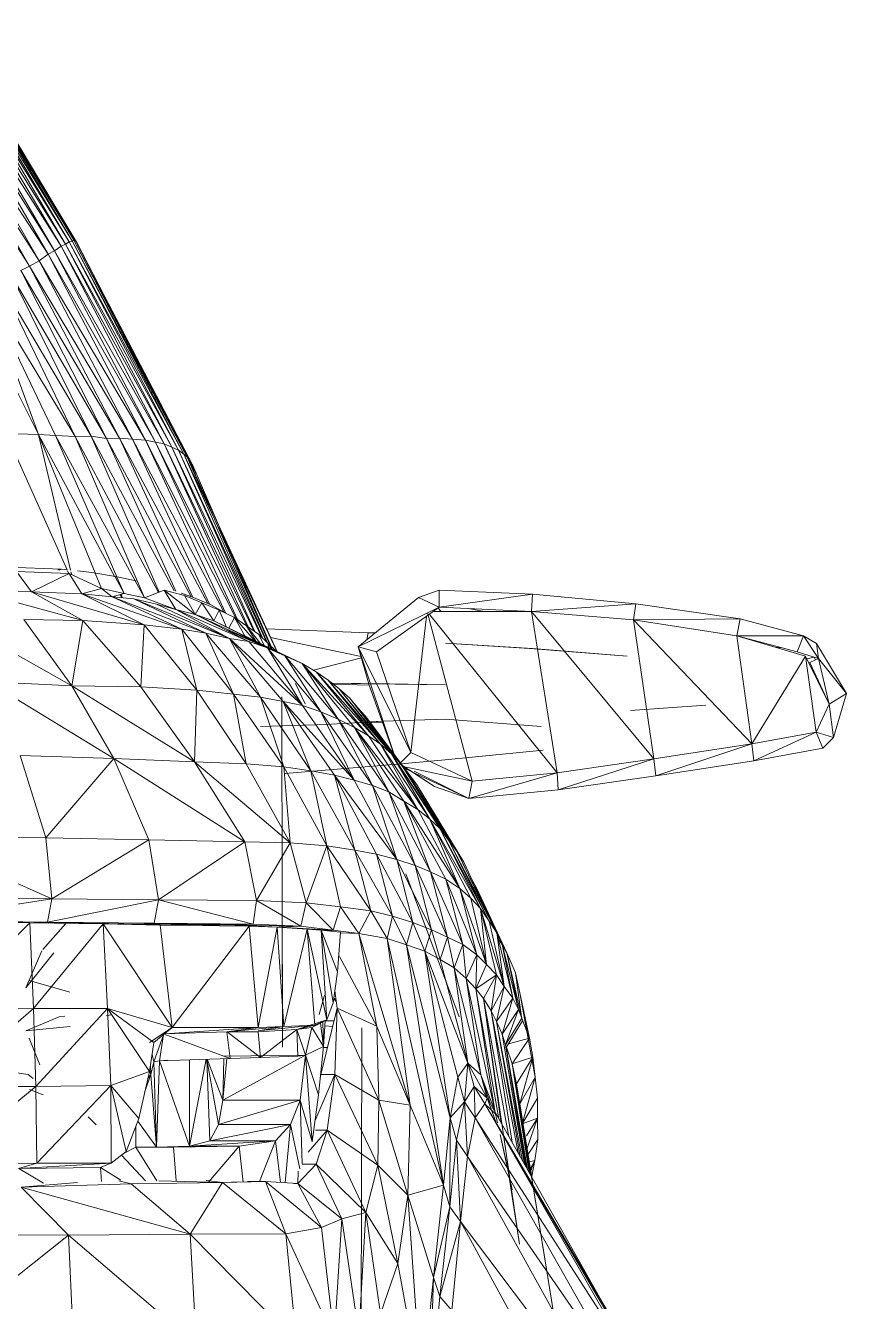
# Model space of a CAD drawing. Header units: inches. Extents: x -4169 to 1833, y -300 to 585.
# Drawn here: x -1134.15 to -1119.4, y 5.01 to 27.96 of the extents above; entities that cross this region are included whole.
import ezdxf

# ---------------------------------------------------------------- set-up
doc = ezdxf.new("R2010")
doc.units = ezdxf.units.IN
doc.header["$MEASUREMENT"] = 0
for name, color, linetype, lineweight in [('0-4', 7, 'Continuous', 9), ('0-7', 130, 'Continuous', 5), ('A-GENM', 5, 'Continuous', 9)]:
    doc.layers.add(name, color=color, linetype=linetype, lineweight=lineweight)

# ---------------------------------------------------------------- blocks, each defined once
blk = doc.blocks.new('Land_Rover_Evoque_-_SUV_Car_Vehicle_Automobile_13067 - Land Rover EVOQUE_dwg-1230547-BUILDING SECTION - EAST_WEST - LOOKING SOUTH')
at = {"layer": 'A-GENM'}
for p, q in [((-12416.018, 24.045), (-12418.373, 27.96)), ((-12416.104, 24.074), (-12418.243, 27.553)), ((-12416.163, 24.071), (-12418.243, 27.551)), ((-12416.082, 24.114), (-12418.224, 27.643)), ((-12416.104, 24.074), (-12418.224, 27.641)), ((-12416.104, 24.074), (-12418.224, 27.641)), ((-12416.04, 24.08), (-12418.219, 27.683)), ((-12418.219, 27.682), (-12416.082, 24.114)), ((-12416.082, 24.114), (-12418.219, 27.682)), ((-12416.04, 24.08), (-12418.216, 27.699)), ((-12416.304, 23.989), (-12418.297, 27.325)), ((-12416.225, 24.03), (-12418.296, 27.328)), ((-12416.225, 24.03), (-12418.266, 27.465)), ((-12416.163, 24.071), (-12418.265, 27.468)), ((-12416.423, 23.909), (-12418.343, 27.176)), ((-12416.304, 23.989), (-12418.342, 27.179)), ((-12416.542, 23.848), (-12418.396, 27.037)), ((-12416.423, 23.909), (-12418.395, 27.041)), ((-12416.699, 23.731), (-12418.576, 26.618)), ((-12416.699, 23.731), (-12418.479, 26.809)), ((-12416.542, 23.848), (-12418.477, 26.813)), ((-12416.875, 23.632), (-12418.578, 26.615)), ((-12416.875, 23.632), (-12418.605, 26.343)), ((-12416.082, 24.114), (-12416.104, 24.074)), ((-12416.082, 24.114), (-12414.041, 20.196)), ((-12416.04, 24.08), (-12416.082, 24.114)), ((-12416.082, 24.114), (-12413.941, 20.046)), ((-12414.041, 20.196), (-12416.082, 24.114)), ((-12416.423, 23.909), (-12416.542, 23.848)), ((-12416.304, 23.989), (-12416.423, 23.909)), ((-12414.455, 20.435), (-12416.423, 23.909)), ((-12414.612, 20.47), (-12416.423, 23.909)), ((-12416.225, 24.03), (-12416.304, 23.989)), ((-12414.318, 20.379), (-12416.304, 23.989)), ((-12414.455, 20.435), (-12416.304, 23.989)), ((-12416.225, 24.03), (-12416.163, 24.071)), ((-12416.225, 24.03), (-12414.318, 20.379)), ((-12416.225, 24.03), (-12414.199, 20.325)), ((-12416.163, 24.071), (-12416.104, 24.074)), ((-12414.199, 20.325), (-12416.163, 24.071)), ((-12416.163, 24.071), (-12414.1, 20.251)), ((-12414.1, 20.251), (-12416.104, 24.074)), ((-12416.104, 24.074), (-12414.1, 20.251)), ((-12414.041, 20.196), (-12416.104, 24.074)), ((-12416.04, 24.08), (-12413.941, 20.046)), ((-12416.04, 24.08), (-12413.88, 19.897)), ((-12416.04, 24.08), (-12416.018, 24.045)), ((-12416.018, 24.045), (-12413.88, 19.897)), ((-12416.699, 23.731), (-12416.875, 23.632)), ((-12416.542, 23.848), (-12416.699, 23.731)), ((-12414.788, 20.506), (-12416.699, 23.731)), ((-12416.699, 23.731), (-12415.023, 20.522)), ((-12414.612, 20.47), (-12416.542, 23.848)), ((-12414.788, 20.506), (-12416.542, 23.848)), ((-12415.491, 20.536), (-12417.207, 23.474)), ((-12417.207, 23.474), (-12415.764, 20.573)), ((-12416.875, 23.632), (-12417.031, 23.553)), ((-12415.258, 20.538), (-12417.031, 23.553)), ((-12417.031, 23.553), (-12415.491, 20.536)), ((-12415.023, 20.522), (-12416.875, 23.632)), ((-12416.875, 23.632), (-12415.258, 20.538)), ((-12416.716, 20.605), (-12418.063, 23.296)), ((-12416.056, 20.57), (-12417.714, 23.316)), ((-12417.714, 23.316), (-12416.405, 20.587)), ((-12417.714, 23.316), (-12416.716, 20.605)), ((-12417.403, 23.357), (-12416.056, 20.57)), ((-12415.764, 20.573), (-12417.403, 23.357)), ((-12416.056, 20.57), (-12417.403, 23.357)), ((-12417.297, 20.623), (-12416.2, 18.171)), ((-12417.297, 20.623), (-12416.2, 18.171)), ((-12416.716, 20.605), (-12417.297, 20.623)), ((-12416.405, 20.587), (-12416.716, 20.605)), ((-12416.716, 20.605), (-12416.136, 18.165)), ((-12416.716, 20.605), (-12415.696, 18.115)), ((-12416.716, 20.605), (-12415.339, 18.047)), ((-12416.056, 20.57), (-12416.405, 20.587)), ((-12416.405, 20.587), (-12414.806, 17.669)), ((-12416.405, 20.587), (-12415.306, 18.046)), ((-12415.764, 20.573), (-12416.056, 20.57)), ((-12416.056, 20.57), (-12414.806, 17.669)), ((-12416.056, 20.57), (-12414.558, 17.765)), ((-12416.056, 20.57), (-12414.806, 17.669)), ((-12415.491, 20.536), (-12415.764, 20.573)), ((-12415.764, 20.573), (-12414.274, 17.795)), ((-12415.764, 20.573), (-12414.542, 17.771)), ((-12415.258, 20.538), (-12415.491, 20.536)), ((-12415.491, 20.536), (-12413.966, 17.688)), ((-12415.491, 20.536), (-12414.244, 17.786)), ((-12415.023, 20.522), (-12415.258, 20.538)), ((-12415.258, 20.538), (-12413.669, 17.566)), ((-12415.258, 20.538), (-12413.936, 17.673)), ((-12414.788, 20.506), (-12415.023, 20.522)), ((-12413.384, 17.415), (-12415.023, 20.522)), ((-12415.023, 20.522), (-12413.64, 17.553)), ((-12414.612, 20.47), (-12414.788, 20.506)), ((-12413.158, 17.293), (-12414.788, 20.506)), ((-12414.788, 20.506), (-12413.354, 17.398)), ((-12414.455, 20.435), (-12414.612, 20.47)), ((-12412.967, 17.159), (-12414.612, 20.47)), ((-12414.612, 20.47), (-12413.134, 17.277)), ((-12414.318, 20.379), (-12414.455, 20.435)), ((-12412.843, 17.073), (-12414.455, 20.435)), ((-12414.455, 20.435), (-12412.946, 17.144)), ((-12414.318, 20.379), (-12414.199, 20.325)), ((-12414.318, 20.379), (-12412.699, 16.956)), ((-12414.318, 20.379), (-12412.83, 17.073)), ((-12414.199, 20.325), (-12414.1, 20.251)), ((-12414.199, 20.325), (-12412.616, 16.876)), ((-12414.199, 20.325), (-12412.678, 16.936)), ((-12414.1, 20.251), (-12412.599, 16.859)), ((-12414.1, 20.251), (-12412.599, 16.859)), ((-12412.426, 16.706), (-12414.1, 20.251)), ((-12414.041, 20.196), (-12414.1, 20.251)), ((-12414.041, 20.196), (-12412.543, 16.801)), ((-12413.941, 20.046), (-12414.041, 20.196)), ((-12412.421, 16.703), (-12414.041, 20.196)), ((-12413.941, 20.046), (-12412.529, 16.792)), ((-12417.266, 18.219), (-12416.299, 18.181)), ((-12416.163, 18.105), (-12417.111, 18.142)), ((-12416.841, 17.777), (-12417.111, 18.142)), ((-12416.363, 18.173), (-12416.299, 18.181)), ((-12416.299, 18.181), (-12416.349, 18.163)), ((-12416.299, 18.181), (-12416.203, 18.172)), ((-12416.191, 18.151), (-12416.169, 18.102)), ((-12416.191, 18.151), (-12416.169, 18.102)), ((-12416.13, 18.138), (-12416.117, 18.083)), ((-12416.012, 18.152), (-12415.756, 18.126)), ((-12416.163, 18.105), (-12416.841, 17.777)), ((-12415.582, 17.837), (-12416.163, 18.105)), ((-12415.932, 17.74), (-12416.163, 18.105)), ((-12415.756, 18.126), (-12415.328, 18.05)), ((-12415.694, 18.11), (-12415.582, 17.837)), ((-12415.337, 18.045), (-12415.175, 17.743)), ((-12415.328, 18.05), (-12414.96, 17.975)), ((-12415.303, 18.039), (-12415.175, 17.743)), ((-12416.841, 17.777), (-12417.887, 17.795)), ((-12415.915, 17.258), (-12417.887, 17.795)), ((-12416.841, 17.777), (-12417.887, 17.795)), ((-12415.932, 17.74), (-12416.841, 17.777)), ((-12415.915, 17.258), (-12416.841, 17.777)), ((-12414.812, 17.182), (-12416.841, 17.777)), ((-12415.932, 17.74), (-12416.841, 17.777)), ((-12415.582, 17.837), (-12415.932, 17.74)), ((-12415.389, 17.683), (-12415.932, 17.74)), ((-12414.812, 17.182), (-12415.932, 17.74)), ((-12414.134, 17.107), (-12415.932, 17.74)), ((-12415.389, 17.683), (-12415.932, 17.74)), ((-12415.582, 17.837), (-12415.175, 17.743)), ((-12415.582, 17.837), (-12415.389, 17.683)), ((-12415.175, 17.743), (-12415.389, 17.683)), ((-12415.001, 17.647), (-12415.389, 17.683)), ((-12413.706, 17.032), (-12415.389, 17.683)), ((-12414.134, 17.107), (-12415.389, 17.683)), ((-12415.248, 17.723), (-12415.207, 17.666)), ((-12415.201, 17.666), (-12415.226, 17.729)), ((-12414.806, 17.669), (-12415.175, 17.743)), ((-12414.806, 17.669), (-12414.456, 17.805)), ((-12414.806, 17.669), (-12414.244, 17.459)), ((-12414.086, 17.711), (-12414.456, 17.805)), ((-12413.894, 17.366), (-12414.456, 17.805)), ((-12414.456, 17.805), (-12414.244, 17.459)), ((-12414.148, 17.75), (-12413.929, 17.676)), ((-12413.775, 17.58), (-12414.086, 17.711)), ((-12413.894, 17.366), (-12414.086, 17.711)), ((-12413.929, 17.676), (-12413.618, 17.544)), ((-12410.965, 16.789), (-12409.88, 17.673)), ((-12409.88, 17.673), (-12409.512, 17.808)), ((-12409.88, 17.673), (-12409.513, 17.5)), ((-12409.512, 17.808), (-12409.513, 17.5)), ((-12407.831, 17.731), (-12409.513, 17.5)), ((-12409.512, 17.808), (-12407.831, 17.731)), ((-12407.831, 17.731), (-12407.85, 17.424)), ((-12407.831, 17.731), (-12405.975, 17.558)), ((-12414.594, 17.553), (-12415.001, 17.647)), ((-12413.321, 16.956), (-12415.001, 17.647)), ((-12413.706, 17.032), (-12415.001, 17.647)), ((-12414.244, 17.459), (-12414.594, 17.553)), ((-12413.279, 16.939), (-12414.594, 17.553)), ((-12413.894, 17.366), (-12414.244, 17.459)), ((-12412.93, 16.883), (-12414.244, 17.459)), ((-12413.279, 16.939), (-12414.244, 17.459)), ((-12413.894, 17.366), (-12414.244, 17.459)), ((-12413.775, 17.58), (-12413.894, 17.366)), ((-12413.463, 17.448), (-12413.775, 17.58)), ((-12413.563, 17.253), (-12413.775, 17.58)), ((-12413.618, 17.544), (-12413.345, 17.394)), ((-12413.463, 17.448), (-12413.563, 17.253)), ((-12413.191, 17.316), (-12413.463, 17.448)), ((-12413.335, 17.143), (-12413.463, 17.448)), ((-12410.965, 16.789), (-12409.513, 17.5)), ((-12410.636, 16.694), (-12409.513, 17.5)), ((-12409.537, 17.489), (-12409.472, 17.424)), ((-12407.85, 17.424), (-12409.513, 17.5)), ((-12408.988, 17.476), (-12408.704, 17.424)), ((-12405.975, 17.558), (-12407.85, 17.424)), ((-12405.975, 17.558), (-12406.014, 17.27)), ((-12405.975, 17.558), (-12404.099, 17.289)), ((-12416.112, 16.084), (-12418.295, 17.313)), ((-12416.112, 16.084), (-12416.98, 17.276)), ((-12416.98, 17.276), (-12415.915, 17.258)), ((-12416.112, 16.084), (-12415.915, 17.258)), ((-12414.873, 16.067), (-12415.915, 17.258)), ((-12415.915, 17.258), (-12414.812, 17.182)), ((-12413.563, 17.253), (-12413.894, 17.366)), ((-12412.599, 16.77), (-12413.894, 17.366)), ((-12412.93, 16.883), (-12413.894, 17.366)), ((-12413.563, 17.253), (-12413.894, 17.366)), ((-12412.288, 16.639), (-12413.563, 17.253)), ((-12412.599, 16.77), (-12413.563, 17.253)), ((-12413.191, 17.316), (-12413.29, 17.122)), ((-12412.976, 17.166), (-12413.191, 17.316)), ((-12412.833, 16.902), (-12413.191, 17.316)), ((-12413.191, 17.316), (-12413.006, 16.985)), ((-12409.736, 17.337), (-12410.021, 14.888)), ((-12409.719, 17.399), (-12408.92, 14.369)), ((-12407.392, 14.523), (-12409.676, 17.362)), ((-12407.85, 17.424), (-12409.601, 17.424)), ((-12407.85, 17.424), (-12406.014, 17.27)), ((-12407.392, 14.523), (-12407.85, 17.424)), ((-12405.651, 14.773), (-12407.85, 17.424)), ((-12406.014, 17.27), (-12407.85, 17.424)), ((-12404.099, 17.289), (-12406.014, 17.27)), ((-12406.014, 17.27), (-12404.158, 16.982)), ((-12405.651, 14.773), (-12406.014, 17.27)), ((-12406.014, 17.27), (-12403.892, 15.042)), ((-12404.158, 16.982), (-12406.014, 17.27)), ((-12404.099, 17.289), (-12404.158, 16.982)), ((-12404.099, 17.289), (-12402.959, 16.982)), ((-12414.873, 16.067), (-12414.812, 17.182)), ((-12413.867, 16.01), (-12414.812, 17.182)), ((-12414.812, 17.182), (-12414.134, 17.107)), ((-12413.706, 17.032), (-12414.134, 17.107)), ((-12413.867, 16.01), (-12414.134, 17.107)), ((-12413.208, 15.935), (-12414.134, 17.107)), ((-12413.279, 16.939), (-12413.706, 17.032)), ((-12412.723, 15.88), (-12413.706, 17.032)), ((-12413.706, 17.032), (-12413.208, 15.935)), ((-12411.976, 16.488), (-12413.31, 17.083)), ((-12412.976, 17.166), (-12412.761, 17.015)), ((-12412.976, 17.166), (-12412.805, 16.888)), ((-12412.976, 17.166), (-12412.727, 16.85)), ((-12412.761, 17.015), (-12412.585, 16.845)), ((-12412.656, 16.816), (-12412.761, 17.015)), ((-12410.789, 17.041), (-12412.616, 17.108)), ((-12410.811, 16.914), (-12410.789, 17.041)), ((-12410.663, 17.036), (-12410.789, 17.041)), ((-12402.922, 16.617), (-12404.158, 16.982)), ((-12403.892, 15.042), (-12404.158, 16.982)), ((-12403.076, 16.694), (-12404.158, 16.982)), ((-12402.959, 16.982), (-12404.158, 16.982)), ((-12402.959, 16.982), (-12403.076, 16.694)), ((-12402.959, 16.982), (-12402.728, 16.847)), ((-12402.959, 16.982), (-12402.69, 16.578)), ((-12412.315, 15.805), (-12413.279, 16.939)), ((-12411.976, 15.74), (-12413.279, 16.939)), ((-12412.93, 16.883), (-12413.279, 16.939)), ((-12413.279, 16.939), (-12412.723, 15.88)), ((-12411.976, 16.488), (-12412.998, 16.971)), ((-12411.976, 15.743), (-12412.93, 16.883)), ((-12412.599, 16.77), (-12412.93, 16.883)), ((-12411.965, 15.731), (-12412.599, 16.77)), ((-12411.635, 15.618), (-12412.599, 16.77)), ((-12412.288, 16.639), (-12412.599, 16.77)), ((-12412.585, 16.845), (-12412.453, 16.719)), ((-12412.579, 16.779), (-12412.585, 16.845)), ((-12412.585, 16.845), (-12412.536, 16.759)), ((-12412.585, 16.845), (-12412.521, 16.751)), ((-12410.914, 16.61), (-12412.543, 16.953)), ((-12410.771, 16.1), (-12410.965, 16.789)), ((-12410.318, 14.85), (-12410.965, 16.789)), ((-12410.965, 16.789), (-12410.021, 14.888)), ((-12410.965, 16.789), (-12410.636, 16.694)), ((-12409.396, 16.85), (-12407.888, 16.754)), ((-12409.396, 16.85), (-12407.83, 16.754)), ((-12407.888, 16.754), (-12406.129, 16.619)), ((-12407.83, 16.754), (-12406.129, 16.619)), ((-12403.369, 16.772), (-12403.447, 16.772)), ((-12402.728, 16.847), (-12402.188, 15.945)), ((-12402.728, 16.847), (-12402.69, 16.578)), ((-12411.976, 16.488), (-12412.288, 16.639)), ((-12411.635, 15.618), (-12412.288, 16.639)), ((-12411.324, 15.486), (-12412.288, 16.639)), ((-12410.908, 16.589), (-12411.771, 16.365)), ((-12410.63, 16.698), (-12410.636, 16.694)), ((-12410.636, 16.694), (-12410.021, 14.888)), ((-12410.021, 14.888), (-12410.636, 16.694)), ((-12402.922, 16.617), (-12403.892, 15.042)), ((-12402.69, 16.578), (-12403.076, 16.694)), ((-12402.922, 16.617), (-12402.497, 15.753)), ((-12402.731, 15.253), (-12402.922, 16.617)), ((-12402.899, 16.57), (-12402.766, 16.598)), ((-12402.69, 16.578), (-12402.845, 16.502)), ((-12402.745, 16.551), (-12402.766, 16.598)), ((-12402.188, 15.945), (-12402.69, 16.578)), ((-12402.497, 15.753), (-12402.69, 16.578)), ((-12411.723, 16.337), (-12411.976, 16.488)), ((-12411.324, 15.486), (-12411.976, 16.488)), ((-12411.031, 15.335), (-12411.976, 16.488)), ((-12410.778, 15.185), (-12411.976, 16.488)), ((-12411.508, 16.187), (-12411.723, 16.337)), ((-12410.778, 15.185), (-12411.723, 16.337)), ((-12410.563, 15.034), (-12411.723, 16.337)), ((-12402.497, 15.753), (-12402.845, 16.502)), ((-12415.362, 14.777), (-12417.622, 16.159)), ((-12417.622, 16.159), (-12416.112, 16.084)), ((-12415.362, 14.777), (-12416.112, 16.084)), ((-12416.112, 16.084), (-12413.91, 14.721)), ((-12416.112, 16.084), (-12414.873, 16.067)), ((-12413.91, 14.721), (-12414.873, 16.067)), ((-12414.873, 16.067), (-12413.867, 16.01)), ((-12412.092, 16.128), (-12411.919, 15.763)), ((-12411.508, 16.187), (-12411.312, 16.036)), ((-12410.563, 15.034), (-12411.508, 16.187)), ((-12411.508, 16.187), (-12410.367, 14.864)), ((-12410.402, 16.121), (-12411.442, 16.136)), ((-12410.75, 16.121), (-12411.44, 16.135)), ((-12411.413, 16.113), (-12410.771, 16.1)), ((-12410.771, 16.1), (-12410.327, 14.862)), ((-12410.75, 16.121), (-12409.397, 16.102)), ((-12409.397, 16.102), (-12410.402, 16.121)), ((-12413.91, 14.721), (-12413.867, 16.01)), ((-12413.867, 16.01), (-12412.98, 14.684)), ((-12413.867, 16.01), (-12413.208, 15.935)), ((-12412.723, 15.88), (-12413.208, 15.935)), ((-12412.98, 14.684), (-12413.208, 15.935)), ((-12413.208, 15.935), (-12412.302, 14.629)), ((-12412.315, 15.805), (-12412.723, 15.88)), ((-12412.723, 15.88), (-12412.302, 14.629)), ((-12412.723, 15.88), (-12411.817, 14.554)), ((-12412.337, 15.885), (-12412.332, 12.101)), ((-12411.312, 16.036), (-12411.117, 15.866)), ((-12410.367, 14.864), (-12411.312, 16.036)), ((-12411.312, 16.036), (-12410.191, 14.675)), ((-12410.191, 14.675), (-12411.117, 15.866)), ((-12411.117, 15.866), (-12410.053, 14.486)), ((-12411.117, 15.866), (-12410.979, 15.696)), ((-12402.188, 15.945), (-12402.497, 15.753)), ((-12402.188, 15.945), (-12402.422, 15.157)), ((-12411.39, 14.479), (-12412.315, 15.805)), ((-12411.04, 14.386), (-12412.315, 15.805)), ((-12412.315, 15.805), (-12411.965, 15.731)), ((-12412.315, 15.805), (-12411.817, 14.554)), ((-12411.04, 14.386), (-12411.965, 15.731)), ((-12411.965, 15.731), (-12411.635, 15.618)), ((-12411.04, 14.386), (-12411.635, 15.618)), ((-12410.709, 14.292), (-12411.635, 15.618)), ((-12411.635, 15.618), (-12411.324, 15.486)), ((-12410.979, 15.696), (-12410.842, 15.545)), ((-12410.63, 15.24), (-12410.979, 15.696)), ((-12410.979, 15.696), (-12409.916, 14.316)), ((-12406.073, 15.64), (-12404.719, 15.736)), ((-12404.719, 15.736), (-12404.719, 15.736)), ((-12402.731, 15.253), (-12402.497, 15.753)), ((-12402.731, 15.253), (-12402.497, 15.753)), ((-12402.422, 15.157), (-12402.497, 15.753)), ((-12412.724, 15.353), (-12411.544, 15.391)), ((-12411.545, 15.391), (-12410.52, 15.448)), ((-12410.709, 14.292), (-12411.324, 15.486)), ((-12410.417, 14.18), (-12411.324, 15.486)), ((-12411.324, 15.486), (-12411.031, 15.335)), ((-12409.916, 14.316), (-12410.842, 15.545)), ((-12410.519, 15.449), (-12410.759, 15.435)), ((-12410.759, 15.435), (-12410.537, 15.447)), ((-12410.53, 15.428), (-12410.746, 15.418)), ((-12410.521, 15.428), (-12410.52, 15.448)), ((-12410.519, 15.449), (-12409.398, 15.487)), ((-12409.398, 15.487), (-12407.677, 15.353)), ((-12407.677, 15.353), (-12409.398, 15.487)), ((-12410.417, 14.18), (-12411.031, 15.335)), ((-12411.031, 15.335), (-12410.144, 14.01)), ((-12411.031, 15.335), (-12409.891, 13.859)), ((-12411.031, 15.335), (-12410.778, 15.185)), ((-12409.891, 13.859), (-12410.778, 15.185)), ((-12410.778, 15.185), (-12410.563, 15.034)), ((-12402.731, 15.253), (-12403.892, 15.042)), ((-12403.892, 15.042), (-12402.731, 15.253)), ((-12403.854, 14.734), (-12402.731, 15.253)), ((-12402.422, 15.157), (-12402.731, 15.253)), ((-12402.616, 14.965), (-12402.731, 15.253)), ((-12402.422, 15.157), (-12402.616, 14.965)), ((-12409.891, 13.859), (-12410.563, 15.034)), ((-12410.563, 15.034), (-12410.367, 14.864)), ((-12410.563, 15.034), (-12409.676, 13.69)), ((-12407.64, 14.93), (-12409.4, 14.757)), ((-12407.64, 14.929), (-12409.4, 14.757)), ((-12407.64, 14.929), (-12407.64, 14.93)), ((-12405.651, 14.773), (-12403.892, 15.042)), ((-12403.892, 15.042), (-12405.651, 14.773)), ((-12405.613, 14.465), (-12403.892, 15.042)), ((-12403.854, 14.734), (-12403.892, 15.042)), ((-12402.616, 14.965), (-12403.854, 14.734)), ((-12416.584, 13.353), (-12417.045, 14.833)), ((-12415.362, 14.777), (-12417.045, 14.833)), ((-12416.584, 13.353), (-12415.362, 14.777)), ((-12414.727, 13.316), (-12415.362, 14.777)), ((-12415.362, 14.777), (-12413.91, 14.721)), ((-12415.362, 14.777), (-12413.005, 13.28)), ((-12413.91, 14.721), (-12412.98, 14.684)), ((-12413.91, 14.721), (-12412.191, 13.263)), ((-12413.91, 14.721), (-12413.005, 13.28)), ((-12410.367, 14.864), (-12410.191, 14.675)), ((-12410.367, 14.864), (-12409.343, 13.311)), ((-12410.367, 14.864), (-12409.5, 13.52)), ((-12410.367, 14.864), (-12409.676, 13.69)), ((-12410.207, 14.703), (-12410.021, 14.888)), ((-12409.4, 14.757), (-12410.193, 14.68)), ((-12409.4, 14.757), (-12410.193, 14.68)), ((-12408.92, 14.369), (-12410.021, 14.888)), ((-12408.92, 14.369), (-12410.021, 14.888)), ((-12407.392, 14.523), (-12405.651, 14.773)), ((-12405.651, 14.773), (-12407.392, 14.523)), ((-12407.374, 14.216), (-12405.651, 14.773)), ((-12405.613, 14.465), (-12405.651, 14.773)), ((-12403.854, 14.734), (-12405.613, 14.465)), ((-12412.98, 14.684), (-12412.302, 14.629)), ((-12412.98, 14.684), (-12412.191, 13.263)), ((-12412.302, 14.629), (-12411.817, 14.554)), ((-12412.302, 14.629), (-12411.532, 13.207)), ((-12412.302, 14.629), (-12412.191, 13.263)), ((-12412.281, 14.508), (-12410.193, 14.68)), ((-12411.39, 14.479), (-12411.817, 14.554)), ((-12411.027, 13.133), (-12411.817, 14.554)), ((-12411.817, 14.554), (-12411.532, 13.207)), ((-12410.639, 13.058), (-12411.39, 14.479)), ((-12410.27, 12.964), (-12411.39, 14.479)), ((-12411.39, 14.479), (-12411.027, 13.133)), ((-12411.39, 14.479), (-12411.04, 14.386)), ((-12410.213, 14.679), (-12410.193, 14.68)), ((-12410.191, 14.675), (-12410.053, 14.486)), ((-12410.191, 14.675), (-12409.186, 13.103)), ((-12410.191, 14.675), (-12409.343, 13.311)), ((-12410.166, 14.648), (-12409.807, 14.411)), ((-12410.157, 14.636), (-12408.92, 14.369)), ((-12408.979, 14.062), (-12410.129, 14.599)), ((-12410.053, 14.486), (-12409.068, 12.914)), ((-12410.053, 14.486), (-12409.186, 13.103)), ((-12410.053, 14.486), (-12409.916, 14.316)), ((-12409.99, 14.534), (-12409.595, 14.276)), ((-12409.957, 14.551), (-12408.979, 14.062)), ((-12408.979, 14.062), (-12407.392, 14.523)), ((-12407.392, 14.523), (-12408.92, 14.369)), ((-12407.392, 14.523), (-12408.92, 14.369)), ((-12407.374, 14.216), (-12407.392, 14.523)), ((-12405.613, 14.465), (-12407.374, 14.216)), ((-12410.27, 12.964), (-12411.04, 14.386)), ((-12411.04, 14.386), (-12410.709, 14.292)), ((-12410.27, 12.964), (-12410.709, 14.292)), ((-12410.709, 14.292), (-12409.939, 12.852)), ((-12410.709, 14.292), (-12410.417, 14.18)), ((-12409.916, 14.316), (-12409.068, 12.914)), ((-12409.807, 14.411), (-12409.855, 14.445)), ((-12409.595, 14.276), (-12409.807, 14.411)), ((-12408.979, 14.062), (-12409.595, 14.276)), ((-12408.979, 14.062), (-12408.92, 14.369)), ((-12409.939, 12.852), (-12410.417, 14.18)), ((-12410.417, 14.18), (-12409.666, 12.74)), ((-12410.417, 14.18), (-12410.144, 14.01)), ((-12409.666, 12.74), (-12410.144, 14.01)), ((-12410.144, 14.01), (-12409.393, 12.607)), ((-12410.144, 14.01), (-12409.139, 12.438)), ((-12410.144, 14.01), (-12409.891, 13.859)), ((-12408.979, 14.062), (-12407.374, 14.216)), ((-12409.139, 12.438), (-12409.891, 13.859)), ((-12409.891, 13.859), (-12409.676, 13.69)), ((-12409.139, 12.438), (-12409.676, 13.69)), ((-12409.5, 13.52), (-12409.676, 13.69)), ((-12408.768, 12.079), (-12409.676, 13.69)), ((-12409.676, 13.69), (-12408.943, 12.268)), ((-12416.584, 13.353), (-12419.003, 13.37)), ((-12419.003, 13.37), (-12416.471, 12.258)), ((-12416.584, 13.353), (-12414.727, 13.316)), ((-12416.584, 13.353), (-12416.471, 12.258)), ((-12414.727, 13.316), (-12416.471, 12.258)), ((-12414.727, 13.316), (-12413.005, 13.28)), ((-12414.727, 13.316), (-12414.555, 12.24)), ((-12409.343, 13.311), (-12409.5, 13.52)), ((-12408.611, 11.851), (-12409.5, 13.52)), ((-12409.5, 13.52), (-12408.768, 12.079)), ((-12409.186, 13.103), (-12409.343, 13.311)), ((-12408.473, 11.643), (-12409.343, 13.311)), ((-12409.343, 13.311), (-12408.611, 11.851)), ((-12413.005, 13.28), (-12414.555, 12.24)), ((-12412.191, 13.263), (-12413.005, 13.28)), ((-12413.005, 13.28), (-12412.794, 12.223)), ((-12412.191, 13.263), (-12412.794, 12.223)), ((-12411.532, 13.207), (-12412.191, 13.263)), ((-12412.191, 13.263), (-12411.903, 12.186)), ((-12411.532, 13.207), (-12411.903, 12.186)), ((-12411.027, 13.133), (-12411.532, 13.207)), ((-12411.532, 13.207), (-12411.283, 12.112)), ((-12411.532, 13.207), (-12410.739, 12.038)), ((-12410.639, 13.058), (-12411.027, 13.133)), ((-12411.027, 13.133), (-12410.739, 12.038)), ((-12411.027, 13.133), (-12410.35, 11.944)), ((-12409.068, 12.914), (-12409.186, 13.103)), ((-12408.375, 11.435), (-12409.186, 13.103)), ((-12409.186, 13.103), (-12408.473, 11.643)), ((-12410.639, 13.058), (-12410.27, 12.964)), ((-12410.639, 13.058), (-12410.35, 11.944)), ((-12410.639, 13.058), (-12409.981, 11.831)), ((-12410.27, 12.964), (-12409.939, 12.852)), ((-12410.27, 12.964), (-12409.981, 11.831)), ((-12410.27, 12.964), (-12409.651, 11.699)), ((-12409.939, 12.852), (-12409.666, 12.74)), ((-12409.939, 12.852), (-12409.651, 11.699)), ((-12409.939, 12.852), (-12409.359, 11.568)), ((-12409.068, 12.914), (-12408.375, 11.435)), ((-12410.071, 12.61), (-12410.111, 12.704)), ((-12409.149, 10.131), (-12410.111, 12.704)), ((-12409.666, 12.74), (-12409.393, 12.607)), ((-12409.666, 12.74), (-12409.359, 11.568)), ((-12409.666, 12.74), (-12409.086, 11.436)), ((-12410.071, 12.61), (-12409.149, 10.131)), ((-12409.393, 12.607), (-12409.139, 12.438)), ((-12409.393, 12.607), (-12409.086, 11.436)), ((-12409.393, 12.607), (-12408.832, 11.247)), ((-12409.139, 12.438), (-12408.943, 12.268)), ((-12409.139, 12.438), (-12408.832, 11.247)), ((-12409.139, 12.438), (-12408.657, 11.077)), ((-12408.908, 12.573), (-12408.831, 12.44)), ((-12408.884, 12.522), (-12408.831, 12.44)), ((-12408.295, 11.283), (-12408.831, 12.44)), ((-12418.967, 11.872), (-12416.471, 12.258)), ((-12416.471, 12.258), (-12418.908, 12.294)), ((-12416.549, 11.835), (-12416.471, 12.258)), ((-12416.549, 11.835), (-12414.555, 12.24)), ((-12414.555, 12.24), (-12416.471, 12.258)), ((-12414.633, 11.818), (-12414.555, 12.24)), ((-12412.852, 11.801), (-12414.555, 12.24)), ((-12412.794, 12.223), (-12414.555, 12.24)), ((-12412.852, 11.801), (-12412.794, 12.223)), ((-12412, 11.764), (-12412.794, 12.223)), ((-12411.903, 12.186), (-12412.794, 12.223)), ((-12412, 11.764), (-12411.903, 12.186)), ((-12411.419, 11.69), (-12411.903, 12.186)), ((-12411.903, 12.186), (-12411.283, 12.112)), ((-12408.768, 12.079), (-12408.943, 12.268)), ((-12408.943, 12.268), (-12408.657, 11.077)), ((-12412.327, 9.585), (-12412.332, 12.101)), ((-12412.328, 10.065), (-12412.332, 12.101)), ((-12411.419, 11.69), (-12411.283, 12.112)), ((-12410.952, 11.634), (-12411.283, 12.112)), ((-12411.283, 12.112), (-12410.739, 12.038)), ((-12410.952, 11.634), (-12410.739, 12.038)), ((-12410.448, 11.541), (-12410.739, 12.038)), ((-12410.739, 12.038), (-12410.35, 11.944)), ((-12410.448, 11.541), (-12410.35, 11.944)), ((-12410.099, 11.428), (-12410.35, 11.944)), ((-12410.35, 11.944), (-12409.981, 11.831)), ((-12408.611, 11.851), (-12408.768, 12.079)), ((-12408.768, 12.079), (-12408.657, 11.077)), ((-12408.768, 12.079), (-12408.48, 10.888)), ((-12408.768, 12.079), (-12408.342, 10.68)), ((-12419.18, 11.872), (-12416.8, 11.836)), ((-12419.18, 11.872), (-12416.549, 11.835)), ((-12418.967, 11.872), (-12416.549, 11.835)), ((-12416.867, 11.821), (-12418.453, 11.84)), ((-12416.867, 11.821), (-12418.43, 10.264)), ((-12415.553, 11.803), (-12416.867, 11.821)), ((-12416.806, 10.284), (-12416.867, 11.821)), ((-12415.553, 11.803), (-12416.806, 10.284)), ((-12416.8, 11.836), (-12414.904, 11.799)), ((-12416.549, 11.835), (-12416.8, 11.836)), ((-12416.633, 11.342), (-12416.227, 11.803)), ((-12416.549, 11.835), (-12414.904, 11.799)), ((-12416.549, 11.835), (-12414.633, 11.818)), ((-12416.535, 11.817), (-12416.459, 11.822)), ((-12416.465, 11.816), (-12416.459, 11.822)), ((-12416.401, 11.61), (-12416.227, 11.803)), ((-12414.529, 11.784), (-12415.553, 11.803)), ((-12414.312, 9.939), (-12415.553, 11.803)), ((-12415.553, 11.803), (-12415.472, 10.285)), ((-12414.904, 11.799), (-12414.633, 11.818)), ((-12414.904, 11.799), (-12412.852, 11.801)), ((-12414.904, 11.799), (-12413.181, 11.782)), ((-12414.633, 11.818), (-12412.852, 11.801)), ((-12412.924, 11.765), (-12414.529, 11.784)), ((-12414.312, 9.939), (-12414.529, 11.784)), ((-12412.924, 11.765), (-12414.312, 9.939)), ((-12412.852, 11.801), (-12413.181, 11.782)), ((-12413.181, 11.782), (-12412.388, 11.745)), ((-12413.181, 11.782), (-12412, 11.764)), ((-12412.422, 11.747), (-12412.924, 11.765)), ((-12412.766, 9.94), (-12412.924, 11.765)), ((-12412.852, 11.801), (-12412, 11.764)), ((-12412.422, 11.747), (-12412.766, 9.94)), ((-12411.882, 11.71), (-12412.422, 11.747)), ((-12412.303, 9.96), (-12412.422, 11.747)), ((-12412, 11.764), (-12412.388, 11.745)), ((-12412.388, 11.745), (-12411.419, 11.69)), ((-12411.882, 11.71), (-12412.303, 9.96)), ((-12412, 11.764), (-12411.419, 11.69)), ((-12411.882, 11.71), (-12411.631, 11.692)), ((-12411.882, 11.71), (-12411.743, 9.981)), ((-12411.882, 11.71), (-12411.531, 10.078)), ((-12410.099, 11.428), (-12409.981, 11.831)), ((-12409.768, 11.315), (-12409.981, 11.831)), ((-12409.981, 11.831), (-12409.651, 11.699)), ((-12408.473, 11.643), (-12408.611, 11.851)), ((-12408.611, 11.851), (-12408.342, 10.68)), ((-12416.633, 11.342), (-12416.401, 11.61)), ((-12411.631, 11.692), (-12411.284, 11.654)), ((-12411.531, 10.078), (-12411.631, 11.692)), ((-12411.631, 11.692), (-12411.416, 10.385)), ((-12411.631, 11.692), (-12411.34, 10.943)), ((-12411.419, 11.69), (-12411.612, 11.69)), ((-12411.419, 11.69), (-12411.468, 11.674)), ((-12411.419, 11.69), (-12410.952, 11.634)), ((-12411.34, 10.943), (-12411.284, 11.654)), ((-12411.285, 11.645), (-12410.952, 11.634)), ((-12410.952, 11.634), (-12410.03, 8.542)), ((-12410.952, 11.634), (-12410.628, 9.962)), ((-12410.952, 11.634), (-12410.448, 11.541)), ((-12409.433, 7.103), (-12410.448, 11.541)), ((-12410.03, 8.542), (-12410.448, 11.541)), ((-12410.448, 11.541), (-12410.099, 11.428)), ((-12409.768, 11.315), (-12409.651, 11.699)), ((-12409.495, 11.164), (-12409.651, 11.699)), ((-12409.651, 11.699), (-12409.359, 11.568)), ((-12409.495, 11.164), (-12409.359, 11.568)), ((-12409.241, 11.013), (-12409.359, 11.568)), ((-12409.359, 11.568), (-12409.086, 11.436)), ((-12408.375, 11.435), (-12408.473, 11.643)), ((-12408.473, 11.643), (-12408.342, 10.68)), ((-12408.473, 11.643), (-12408.186, 10.471)), ((-12408.295, 11.283), (-12408.423, 11.512)), ((-12416.941, 10.652), (-12416.651, 11.322)), ((-12416.941, 10.652), (-12416.439, 11.284)), ((-12409.433, 7.103), (-12410.099, 11.428)), ((-12410.099, 11.428), (-12409.312, 8.316)), ((-12410.099, 11.428), (-12409.768, 11.315)), ((-12409.312, 8.316), (-12409.768, 11.315)), ((-12409.768, 11.315), (-12409.173, 9.048)), ((-12409.768, 11.315), (-12408.996, 9.301)), ((-12409.768, 11.315), (-12409.495, 11.164)), ((-12409.241, 11.013), (-12409.086, 11.436)), ((-12409.026, 10.824), (-12409.086, 11.436)), ((-12409.086, 11.436), (-12408.832, 11.247)), ((-12409.026, 10.824), (-12408.832, 11.247)), ((-12408.851, 10.635), (-12408.832, 11.247)), ((-12408.832, 11.247), (-12408.657, 11.077)), ((-12408.295, 11.283), (-12408.375, 11.435)), ((-12408.375, 11.435), (-12408.186, 10.471)), ((-12408.375, 11.435), (-12408.087, 10.263)), ((-12408.295, 11.283), (-12408.138, 10.923)), ((-12408.027, 10.112), (-12408.295, 11.283)), ((-12408.295, 11.283), (-12408.087, 10.263)), ((-12411.3, 11.217), (-12410.63, 9.967)), ((-12408.996, 9.301), (-12409.495, 11.164)), ((-12409.495, 11.164), (-12409.241, 11.013)), ((-12408.851, 10.635), (-12408.657, 11.077)), ((-12408.657, 11.077), (-12408.48, 10.888)), ((-12416.941, 10.652), (-12416.882, 10.785)), ((-12416.882, 10.785), (-12416.148, 10.574)), ((-12411.416, 10.385), (-12411.34, 10.943)), ((-12409.026, 10.824), (-12409.241, 11.013)), ((-12408.996, 9.301), (-12409.241, 11.013)), ((-12409.241, 11.013), (-12408.762, 9.092)), ((-12408.51, 8.442), (-12409.026, 10.824)), ((-12408.851, 10.635), (-12409.026, 10.824)), ((-12409.026, 10.824), (-12408.762, 9.092)), ((-12408.851, 10.635), (-12408.48, 10.888)), ((-12408.713, 10.465), (-12408.48, 10.888)), ((-12408.575, 10.238), (-12408.48, 10.888)), ((-12408.48, 10.888), (-12408.342, 10.68)), ((-12408.138, 10.923), (-12408.058, 10.562)), ((-12408.03, 10.13), (-12408.138, 10.923)), ((-12408.138, 10.923), (-12407.888, 9.751)), ((-12411.387, 10.602), (-12411.343, 10.288)), ((-12408.713, 10.465), (-12408.851, 10.635)), ((-12408.436, 8.296), (-12408.851, 10.635)), ((-12408.51, 8.442), (-12408.851, 10.635)), ((-12408.575, 10.238), (-12408.342, 10.68)), ((-12408.477, 10.049), (-12408.342, 10.68)), ((-12408.342, 10.68), (-12408.186, 10.471)), ((-12408.058, 10.562), (-12407.996, 10.221)), ((-12408.058, 10.562), (-12407.786, 9.049)), ((-12408.058, 10.562), (-12407.888, 9.751)), ((-12408.058, 10.562), (-12408.011, 10.329)), ((-12411.665, 10.175), (-12411.569, 10.52)), ((-12411.531, 10.078), (-12411.416, 10.385)), ((-12411.36, 10.406), (-12411.407, 10.457)), ((-12411.362, 10.422), (-12411.405, 10.468)), ((-12408.471, 8.786), (-12408.713, 10.465)), ((-12408.713, 10.465), (-12408.066, 6.045)), ((-12408.255, 7.975), (-12408.713, 10.465)), ((-12408.713, 10.465), (-12408.575, 10.238)), ((-12408.713, 10.465), (-12408.394, 8.222)), ((-12408.477, 10.049), (-12408.186, 10.471)), ((-12408.378, 9.821), (-12408.186, 10.471)), ((-12408.186, 10.471), (-12408.087, 10.263)), ((-12416.806, 10.284), (-12418.43, 10.264)), ((-12416.806, 10.284), (-12418.427, 8.881)), ((-12416.94, 9.883), (-12416.34, 10.132)), ((-12415.472, 10.285), (-12416.806, 10.284)), ((-12416.764, 8.882), (-12416.806, 10.284)), ((-12415.472, 10.285), (-12416.764, 8.882)), ((-12416.34, 10.132), (-12416.239, 10.143)), ((-12415.495, 10.153), (-12415.412, 10.17)), ((-12414.312, 9.939), (-12415.472, 10.285)), ((-12415.472, 10.285), (-12414.64, 9.67)), ((-12415.472, 10.285), (-12414.717, 9.152)), ((-12415.472, 10.285), (-12415.412, 8.901)), ((-12411.343, 10.288), (-12411.637, 9.096)), ((-12411.386, 9.096), (-12411.343, 10.288)), ((-12410.593, 8.635), (-12411.343, 10.288)), ((-12410.63, 9.963), (-12411.343, 10.288)), ((-12408.2, 7.877), (-12408.575, 10.238)), ((-12408.093, 7.688), (-12408.575, 10.238)), ((-12408.575, 10.238), (-12408.477, 10.049)), ((-12408.378, 9.821), (-12408.087, 10.263)), ((-12408.318, 9.632), (-12408.087, 10.263)), ((-12408.318, 9.632), (-12408.027, 10.112)), ((-12408.027, 10.112), (-12408.087, 10.263)), ((-12408.023, 10.101), (-12407.888, 9.751)), ((-12407.996, 10.221), (-12407.786, 9.049)), ((-12416.94, 9.883), (-12416.146, 9.959)), ((-12414.312, 9.939), (-12414.718, 9.67)), ((-12414.312, 9.939), (-12414.64, 9.67)), ((-12412.766, 9.94), (-12414.451, 9.826)), ((-12412.766, 9.94), (-12414.312, 9.939)), ((-12412.766, 9.94), (-12413.327, 9.864)), ((-12412.303, 9.96), (-12413.321, 9.864)), ((-12412.303, 9.96), (-12412.767, 9.884)), ((-12412.303, 9.96), (-12412.766, 9.94)), ((-12412.069, 9.904), (-12412.764, 9.865)), ((-12412.725, 9.403), (-12412.069, 9.904)), ((-12411.743, 9.981), (-12412.703, 9.89)), ((-12412.303, 9.96), (-12411.743, 9.981)), ((-12411.531, 10.078), (-12412.072, 9.904)), ((-12411.743, 9.981), (-12412.072, 9.904)), ((-12411.799, 9.944), (-12412.069, 9.904)), ((-12411.913, 9.443), (-12412.069, 9.904)), ((-12412.049, 9.424), (-12412.069, 9.904)), ((-12411.913, 9.443), (-12411.799, 9.944)), ((-12411.531, 10.078), (-12411.802, 9.944)), ((-12411.587, 9.598), (-12411.799, 9.944)), ((-12411.743, 9.981), (-12411.531, 10.078)), ((-12411.587, 9.598), (-12411.644, 10.022)), ((-12411.587, 9.598), (-12411.602, 10.042)), ((-12411.587, 9.598), (-12411.562, 10.062)), ((-12411.425, 9.957), (-12411.567, 9.974)), ((-12411.558, 10.064), (-12411.398, 10.064)), ((-12410.925, -0.556), (-12410.902, 9.935)), ((-12410.593, 8.635), (-12410.628, 9.962)), ((-12410.03, 8.542), (-12410.628, 9.962)), ((-12408.056, 7.623), (-12408.477, 10.049)), ((-12408.011, 7.543), (-12408.477, 10.049)), ((-12408.477, 10.049), (-12408.378, 9.821)), ((-12408.304, 9.582), (-12408.014, 10.062)), ((-12416.687, 9.268), (-12416.881, 9.747)), ((-12414.64, 9.67), (-12414.717, 9.152)), ((-12414.637, 9.325), (-12414.469, 9.811)), ((-12414.541, 9.344), (-12414.466, 9.813)), ((-12413.265, 9.384), (-12414.456, 9.821)), ((-12413.327, 9.864), (-12414.451, 9.825)), ((-12413.265, 9.384), (-12413.325, 9.864)), ((-12412.764, 9.865), (-12413.321, 9.864)), ((-12412.725, 9.403), (-12413.321, 9.861)), ((-12412.725, 9.403), (-12412.764, 9.865)), ((-12408.318, 9.632), (-12408.378, 9.821)), ((-12407.976, 7.48), (-12408.378, 9.821)), ((-12408.265, 9.646), (-12407.888, 9.751)), ((-12408.199, 9.29), (-12407.888, 9.751)), ((-12407.828, 9.41), (-12407.888, 9.751)), ((-12414.637, 9.325), (-12414.667, 9.457)), ((-12411.913, 9.443), (-12413.401, 8.637)), ((-12411.913, 9.443), (-12413.383, 9.424)), ((-12412.049, 9.424), (-12412.725, 9.403)), ((-12411.913, 9.443), (-12412.049, 9.424)), ((-12411.913, 9.443), (-12412.008, 8.636)), ((-12411.913, 9.443), (-12411.587, 9.598)), ((-12411.913, 9.443), (-12411.795, 7.888)), ((-12411.913, 9.443), (-12411.681, 8.733)), ((-12411.681, 8.733), (-12411.587, 9.598)), ((-12411.588, 9.584), (-12411.516, 9.584)), ((-12408.318, 9.632), (-12407.939, 7.437)), ((-12408.318, 9.632), (-12407.959, 7.45)), ((-12407.922, 7.385), (-12408.304, 9.582)), ((-12408.302, 9.586), (-12408.199, 9.29)), ((-12407.828, 9.41), (-12408.199, 9.29)), ((-12407.828, 9.41), (-12408.119, 8.929)), ((-12408.058, 8.569), (-12407.828, 9.41)), ((-12407.786, 9.049), (-12407.828, 9.41)), ((-12417.537, 9.191), (-12416.899, 9.094)), ((-12414.7, 9.26), (-12414.694, 9.094)), ((-12414.637, 9.325), (-12414.694, 9.094)), ((-12414.541, 9.344), (-12414.637, 9.325)), ((-12414.595, 7.788), (-12414.637, 9.325)), ((-12414.595, 7.788), (-12414.541, 9.344)), ((-12413.265, 9.384), (-12414.541, 9.344)), ((-12414.386, 9.356), (-12414.541, 9.344)), ((-12413.997, 7.809), (-12414.541, 9.344)), ((-12413.997, 7.809), (-12414, 9.361)), ((-12413.997, 7.809), (-12413.698, 9.37)), ((-12413.631, 7.905), (-12413.69, 9.371)), ((-12413.686, 9.371), (-12413.477, 8.194)), ((-12413.679, 9.371), (-12413.401, 8.637)), ((-12413.33, 9.382), (-12413.401, 8.637)), ((-12413.384, 9.38), (-12413.401, 8.637)), ((-12412.725, 9.403), (-12413.265, 9.384)), ((-12409.173, 9.048), (-12408.996, 9.301)), ((-12409.057, 8.607), (-12408.996, 9.301)), ((-12408.647, 8.67), (-12408.996, 9.301)), ((-12408.88, 8.878), (-12408.996, 9.301)), ((-12408.996, 9.301), (-12408.762, 9.092)), ((-12407.894, 7.335), (-12408.199, 9.29)), ((-12408.119, 8.929), (-12408.199, 9.29)), ((-12408.199, 9.29), (-12407.859, 7.273)), ((-12408.199, 9.29), (-12407.875, 7.302)), ((-12416.899, 9.094), (-12416.808, 9.026)), ((-12414.717, 9.152), (-12415.412, 8.901)), ((-12414.717, 9.152), (-12414.908, 8.306)), ((-12414.694, 9.094), (-12414.799, 8.789)), ((-12414.694, 9.094), (-12414.745, 9.024)), ((-12414.694, 9.094), (-12414.715, 9.165)), ((-12414.595, 7.788), (-12414.694, 9.094)), ((-12411.386, 9.096), (-12411.745, 8.256)), ((-12411.649, 9.027), (-12411.637, 9.096)), ((-12411.386, 9.096), (-12411.637, 9.096)), ((-12411.523, 8.096), (-12411.386, 9.096)), ((-12410.616, 7.463), (-12411.386, 9.096)), ((-12410.593, 8.635), (-12411.386, 9.096)), ((-12409.312, 8.316), (-12409.173, 9.048)), ((-12409.057, 8.607), (-12409.173, 9.048)), ((-12408.596, 8.579), (-12408.762, 9.092)), ((-12408.51, 8.442), (-12408.762, 9.092)), ((-12408.647, 8.67), (-12408.762, 9.092)), ((-12408.058, 8.569), (-12407.786, 9.049)), ((-12407.786, 9.049), (-12408.006, 8.243)), ((-12407.786, 9.049), (-12407.744, 8.67)), ((-12416.764, 8.882), (-12418.463, 7.479)), ((-12416.764, 8.882), (-12418.427, 8.881)), ((-12416.627, 8.729), (-12416.878, 8.826)), ((-12415.412, 8.901), (-12416.764, 8.882)), ((-12416.742, 7.499), (-12416.764, 8.882)), ((-12415.412, 8.901), (-12416.742, 7.499)), ((-12415.412, 8.901), (-12414.908, 8.306)), ((-12415.412, 8.901), (-12415.138, 7.71)), ((-12415.412, 8.901), (-12415.408, 7.499)), ((-12411.795, 7.888), (-12411.681, 8.733)), ((-12408.88, 8.878), (-12409.057, 8.607)), ((-12408.647, 8.67), (-12408.88, 8.878)), ((-12408.688, 8.571), (-12408.88, 8.878)), ((-12408.88, 8.878), (-12408.865, 8.319)), ((-12408.119, 8.929), (-12407.426, 4.632)), ((-12408.119, 8.929), (-12407.843, 7.244)), ((-12408.058, 8.569), (-12408.119, 8.929)), ((-12413.401, 8.637), (-12413.477, 8.194)), ((-12412.008, 8.636), (-12413.477, 8.194)), ((-12412.008, 8.636), (-12413.401, 8.637)), ((-12412.181, 8.194), (-12412.008, 8.636)), ((-12411.976, 7.493), (-12412.008, 8.636)), ((-12412.008, 8.636), (-12411.795, 7.888)), ((-12410.616, 7.463), (-12410.593, 8.635)), ((-12410.074, 6.927), (-12410.593, 8.635)), ((-12410.593, 8.635), (-12410.03, 8.542)), ((-12410.074, 6.927), (-12410.03, 8.542)), ((-12409.433, 7.103), (-12410.03, 8.542)), ((-12409.057, 8.607), (-12409.312, 8.316)), ((-12409.057, 8.607), (-12409.196, 7.913)), ((-12408.865, 8.319), (-12409.057, 8.607)), ((-12409.057, 8.607), (-12409.003, 7.624)), ((-12408.688, 8.571), (-12408.865, 8.319)), ((-12408.647, 8.67), (-12408.688, 8.571)), ((-12408.688, 8.571), (-12406.096, 4.136)), ((-12408.688, 8.571), (-12405.97, 3.971)), ((-12408.473, 8.362), (-12408.688, 8.571)), ((-12408.688, 8.571), (-12405.991, 3.854)), ((-12408.494, 8.243), (-12408.647, 8.67)), ((-12408.473, 8.362), (-12408.647, 8.67)), ((-12408.058, 8.569), (-12407.426, 4.632)), ((-12408.004, 8.229), (-12407.744, 8.67)), ((-12407.744, 8.67), (-12407.741, 8.309)), ((-12415.678, 8.191), (-12415.821, 8.337)), ((-12414.908, 8.306), (-12415.138, 7.71)), ((-12409.433, 7.103), (-12409.312, 8.316)), ((-12409.317, 6.719), (-12409.312, 8.316)), ((-12409.196, 7.913), (-12409.312, 8.316)), ((-12408.865, 8.319), (-12409.003, 7.624)), ((-12408.865, 8.319), (-12405.991, 3.854)), ((-12408.865, 8.319), (-12406.072, 3.39)), ((-12408.462, 8.227), (-12408.51, 8.442)), ((-12408.473, 8.362), (-12406.12, 4.189)), ((-12408.002, 8.214), (-12407.741, 8.309)), ((-12407.741, 8.309), (-12407.939, 7.995)), ((-12407.741, 8.309), (-12407.929, 7.772)), ((-12407.741, 8.309), (-12407.739, 7.929)), ((-12414.962, 7.788), (-12414.963, 8.164)), ((-12414.595, 7.788), (-12414.928, 8.256)), ((-12413.631, 7.905), (-12412.181, 8.194)), ((-12413.631, 7.905), (-12413.477, 8.194)), ((-12412.181, 8.194), (-12413.477, 8.194)), ((-12412.451, 7.905), (-12412.181, 8.194)), ((-12412.277, 7.148), (-12412.181, 8.194)), ((-12412.181, 8.194), (-12412.014, 7.398)), ((-12411.523, 8.096), (-12411.864, 7.697)), ((-12411.523, 8.096), (-12411.734, 8.096)), ((-12411.719, 7.481), (-12411.523, 8.096)), ((-12410.831, 6.616), (-12411.523, 8.096)), ((-12410.616, 7.463), (-12411.523, 8.096)), ((-12414.595, 7.788), (-12413.997, 7.809)), ((-12414.595, 7.788), (-12413.107, 7.808)), ((-12414.286, 7.788), (-12413.107, 7.808)), ((-12413.997, 7.809), (-12412.451, 7.905)), ((-12413.997, 7.809), (-12413.631, 7.905)), ((-12413.107, 7.808), (-12413.997, 7.809)), ((-12413.107, 7.808), (-12413.66, 7.158)), ((-12412.451, 7.905), (-12413.631, 7.905)), ((-12413.107, 7.808), (-12412.451, 7.905)), ((-12413.107, 7.808), (-12413.035, 7.161)), ((-12412.451, 7.905), (-12412.738, 7.171)), ((-12412.451, 7.905), (-12412.361, 7.154)), ((-12409.196, 7.913), (-12409.317, 6.719)), ((-12409.003, 7.624), (-12409.196, 7.913)), ((-12409.124, 6.45), (-12409.196, 7.913)), ((-12408.201, 7.022), (-12408.414, 8.019)), ((-12408.278, 7.407), (-12408.414, 8.019)), ((-12407.912, 7.666), (-12407.739, 7.929)), ((-12407.739, 7.929), (-12407.793, 7.549)), ((-12415.138, 7.71), (-12415.408, 7.499)), ((-12414.791, 7.183), (-12415.224, 7.643)), ((-12414.962, 7.788), (-12415.173, 7.683)), ((-12414.962, 7.788), (-12414.286, 7.788)), ((-12414.962, 7.788), (-12414.586, 7.183)), ((-12414.286, 7.788), (-12414.237, 7.184)), ((-12409.003, 7.624), (-12409.124, 6.45)), ((-12406.072, 3.39), (-12409.003, 7.624)), ((-12409.003, 7.624), (-12406.171, 2.524)), ((-12416.742, 7.499), (-12418.463, 7.479)), ((-12415.408, 7.499), (-12417.071, 7.403)), ((-12416.742, 7.499), (-12417.071, 7.403)), ((-12415.599, 7.423), (-12417.068, 7.403)), ((-12416.625, 7.141), (-12417.068, 7.403)), ((-12415.408, 7.499), (-12416.742, 7.499)), ((-12415.408, 7.499), (-12415.602, 7.423)), ((-12415.233, 7.194), (-12415.599, 7.423)), ((-12415.599, 7.423), (-12415.583, 7.172)), ((-12412.049, 7.134), (-12411.719, 7.481)), ((-12412.049, 7.134), (-12412.048, 7.36)), ((-12411.719, 7.481), (-12411.976, 7.481)), ((-12411.258, 6.5), (-12411.719, 7.481)), ((-12410.831, 6.616), (-12411.719, 7.481)), ((-12410.831, 6.616), (-12410.616, 7.463)), ((-12410.074, 6.927), (-12410.616, 7.463)), ((-12410.251, 5.696), (-12410.616, 7.463)), ((-12408.066, 6.045), (-12408.278, 7.407)), ((-12408.201, 7.022), (-12408.278, 7.407)), ((-12407.889, 7.524), (-12407.793, 7.549)), ((-12407.793, 7.549), (-12407.869, 7.405)), ((-12407.793, 7.549), (-12407.862, 7.363)), ((-12407.793, 7.549), (-12407.846, 7.265)), ((-12416.012, 7.154), (-12417.023, 7.07)), ((-12415.05, 7.13), (-12417.023, 7.07)), ((-12415.269, 7.181), (-12415.05, 7.13)), ((-12413.405, 7.151), (-12415.05, 7.13)), ((-12415.05, 7.13), (-12413.989, 6.226)), ((-12413.405, 7.151), (-12414.552, 7.183)), ((-12413.405, 7.151), (-12413.989, 6.226)), ((-12413.405, 7.151), (-12413.702, 7.19)), ((-12412.63, 7.171), (-12413.405, 7.151)), ((-12413.113, 7.164), (-12413.405, 7.151)), ((-12413.405, 7.151), (-12412.266, 6.228)), ((-12412.63, 7.171), (-12412.959, 7.171)), ((-12412.049, 7.134), (-12412.63, 7.171)), ((-12412.63, 7.171), (-12412.266, 6.228)), ((-12412.63, 7.171), (-12411.627, 6.345)), ((-12412.049, 7.134), (-12412.123, 7.134)), ((-12411.258, 6.5), (-12412.049, 7.134)), ((-12412.049, 7.134), (-12411.627, 6.345)), ((-12417.023, 7.07), (-12416.175, 6.205)), ((-12417.023, 7.07), (-12413.989, 6.226)), ((-12410.074, 6.927), (-12410.251, 5.696)), ((-12410.074, 6.927), (-12409.433, 7.103)), ((-12409.612, 5.448), (-12410.074, 6.927)), ((-12409.83, 3.372), (-12410.074, 6.927)), ((-12409.612, 5.448), (-12409.433, 7.103)), ((-12409.317, 6.719), (-12409.433, 7.103)), ((-12409.317, 6.719), (-12409.612, 5.448)), ((-12409.317, 6.719), (-12409.496, 5.103)), ((-12409.124, 6.45), (-12409.317, 6.719)), ((-12411.258, 6.5), (-12411.627, 6.345)), ((-12411.258, 6.5), (-12411.399, 4.347)), ((-12411.258, 6.5), (-12410.831, 6.616)), ((-12411.258, 6.5), (-12410.953, 4.444)), ((-12410.953, 4.444), (-12410.831, 6.616)), ((-12410.563, 4.792), (-12410.831, 6.616)), ((-12410.831, 6.616), (-12410.251, 5.696)), ((-12409.124, 6.45), (-12409.496, 5.103)), ((-12409.124, 6.45), (-12409.284, 4.854)), ((-12406.171, 2.524), (-12409.124, 6.45)), ((-12409.124, 6.45), (-12406.311, 1.293)), ((-12418.709, 6.222), (-12416.175, 6.205)), ((-12416.175, 6.205), (-12418.617, 4.263)), ((-12416.175, 6.205), (-12413.989, 6.226)), ((-12416.175, 6.205), (-12416.083, 4.265)), ((-12416.175, 6.205), (-12413.876, 4.247)), ((-12413.989, 6.226), (-12412.266, 6.228)), ((-12413.989, 6.226), (-12413.876, 4.247)), ((-12413.989, 6.226), (-12412.077, 4.288)), ((-12412.266, 6.228), (-12411.627, 6.345)), ((-12412.266, 6.228), (-12412.077, 4.288)), ((-12412.266, 6.228), (-12411.399, 4.347)), ((-12411.627, 6.345), (-12411.399, 4.347)), ((-12410.563, 4.792), (-12410.251, 5.696)), ((-12409.83, 3.372), (-12410.251, 5.696)), ((-12409.612, 5.448), (-12409.83, 3.372)), ((-12409.695, 3.075), (-12409.612, 5.448)), ((-12409.496, 5.103), (-12409.612, 5.448)), ((-12409.496, 5.103), (-12409.695, 3.075)), ((-12409.284, 4.854), (-12409.496, 5.103))]:
    blk.add_line(p, q, dxfattribs=at)
blk = doc.blocks.new('Land_Rover_Evoque_-_SUV_Car_Vehicle_Automobile_13067 - Land_Rover_Evoque_-_SUV_Car_Vehicle_Automobile_13067-1230553-BUILDING SECTION - EAST_WEST - LOOKING SOUTH')
blk.add_blockref('Land_Rover_Evoque_-_SUV_Car_Vehicle_Automobile_13067 - Land Rover EVOQUE_dwg-1230547-BUILDING SECTION - EAST_WEST - LOOKING SOUTH', (0, 0))
blk = doc.blocks.new('CTR  - Topography_rvt-2-BUILDING SECTION - EAST_WEST - LOOKING SOUTH')
at = {"layer": '0-4'}
blk.add_blockref('Land_Rover_Evoque_-_SUV_Car_Vehicle_Automobile_13067 - Land_Rover_Evoque_-_SUV_Car_Vehicle_Automobile_13067-1230553-BUILDING SECTION - EAST_WEST - LOOKING SOUTH', (0, 0), dxfattribs=at)

msp = doc.modelspace()

# ---------------------------------------------------------------- block references
at = {"layer": '0-7'}
msp.add_blockref('CTR  - Topography_rvt-2-BUILDING SECTION - EAST_WEST - LOOKING SOUTH', (11282.793, 0), dxfattribs=at)

doc.saveas('drawing.dxf')
